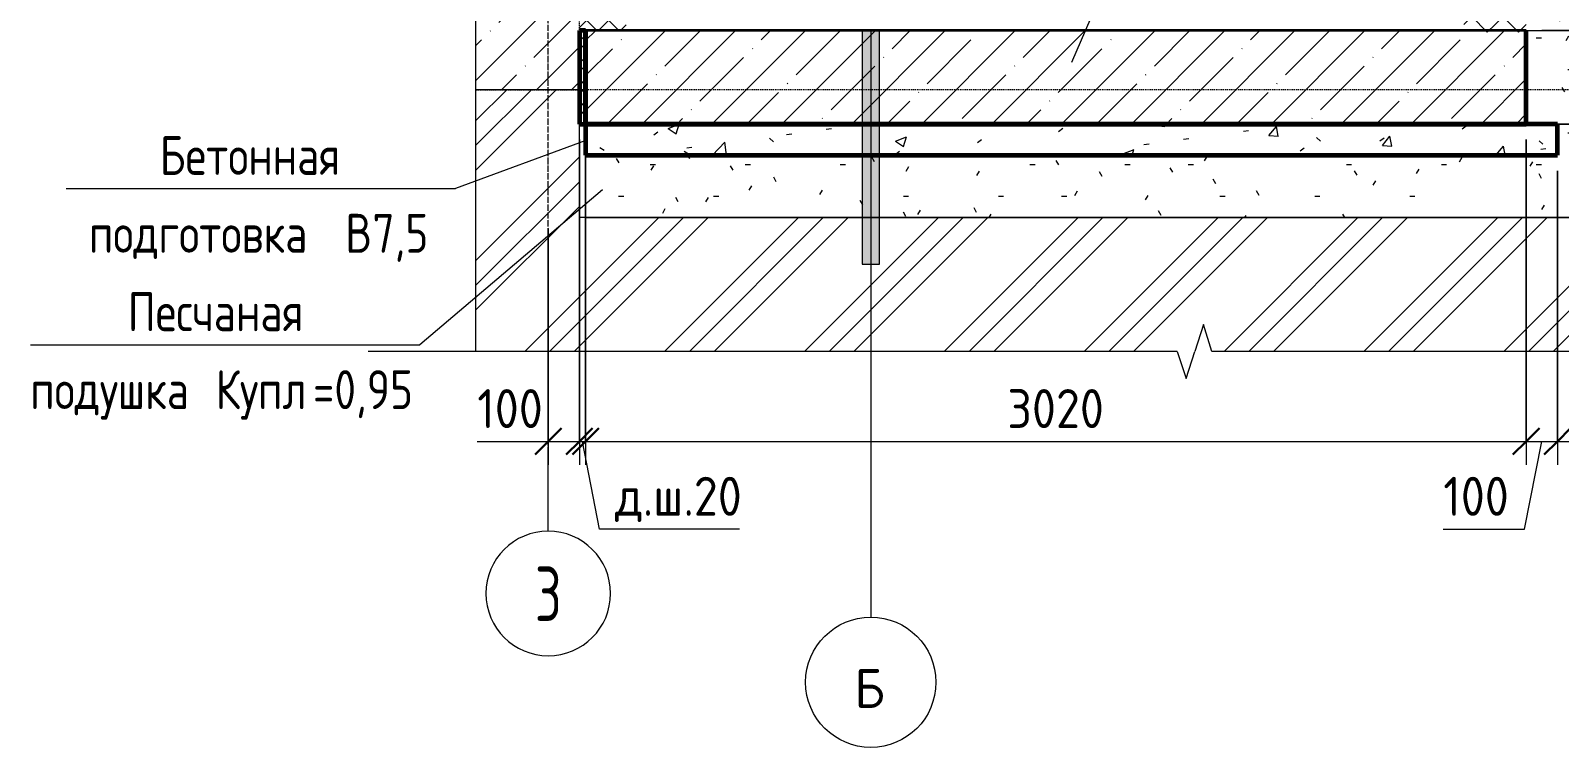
# Model space of a CAD drawing. Header units: millimetres. Extents: x 17301 to 64744, y -5326 to 7712.
# Drawn here: x 43502 to 48411, y -5321 to -3020 of the extents above; entities that cross this region are included whole.
import ezdxf

# ---------------------------------------------------------------- set-up
doc = ezdxf.new("R2010")
doc.units = ezdxf.units.MM
doc.linetypes.add('01 Штриховая _4 мм_', pattern=[6, 3.5, -2.5])
doc.linetypes.add('02 Штрихпунктирная _20 мм_', pattern=[25, 20, -2.5, 0, -2.5])
for name, color, linetype, lineweight in [('AA_Dim', 7, 'Continuous', 9), ('AA_Dim-50', 7, 'Continuous', 9), ('AA_Oformlenie', 7, 'Continuous', 9), ('AA_Vinoska', 7, 'Continuous', 9), ('AA_Visotnaya otmetka', 7, 'Continuous', 9), ('AF_Perekritie', 7, 'Continuous', 60), ('AF_Perekritie_Грунт', 253, 'Continuous', 20), ('AF_Perekritie_Опалубка_Существующая', 253, 'Continuous', 20), ('AF_Stena', 7, 'Continuous', 60), ('AF_Stena_Опалубка', 253, 'Continuous', 20), ('KR_Fundament', 7, 'Continuous', 20), ('Генплан', 7, 'Continuous', 9), ('Оси', 7, 'Continuous', 9)]:
    doc.layers.add(name, color=color, linetype=linetype, lineweight=lineweight)
doc.styles.add('GOST Common', font='GOST_Common.ttf', dxfattribs={"width": 0.85, "height": 125})
doc.styles.add('GOST Common_1', font='GOST_Common.ttf', dxfattribs={"height": 125})
doc.styles.add('ISOCPEUR', font='isocpeur.TTF', dxfattribs={"width": 0.7, "height": 175})
doc.styles.add('ISOCPEUR_2', font='isocpeur.TTF', dxfattribs={"width": 0.9, "height": 125})
doc.dimstyles.new('00_Точн_3_знака__прозр_', dxfattribs={"dimscale": 304.8, "dimtxt": 125.344371, "dimasz": 0.278871, "dimexe": 0.246063, "dimexo": 0.164042, "dimgap": 0.016404, "dimtad": 1, "dimdec": 3, "dimrnd": 0.001, "dimdsep": 46, "dimtxsty": 'ISOCPEUR_2', "dimblk1": 'OBLIQUE', "dimblk2": 'OBLIQUE', "dimsah": 1, "dimcen": 0.09, "dimdle": 0.246063, "dimazin": 0, "dimtfac": 1, "dimtdec": 4, "dimtix": 1, "dimtmove": 0, "dimatfit": 3, "dimfxl": 1, "dimtvp": 1, "dimtolj": 1, "dimtzin": 0, "dimlwd": 18, "dimlwe": 18, "dimarcsym": 2})
doc.dimstyles.new('00_Точн_3_знака__прозр__1', dxfattribs={"dimscale": 304.8, "dimtxt": 125.344371, "dimasz": 0.278871, "dimexe": 0.246063, "dimexo": 0.164042, "dimgap": 0.016404, "dimtad": 1, "dimdec": 3, "dimrnd": 0.001, "dimdsep": 46, "dimtxsty": 'ISOCPEUR_2', "dimblk1": 'OBLIQUE', "dimblk2": 'OBLIQUE', "dimsah": 1, "dimcen": 0.09, "dimdle": 0.246063, "dimazin": 0, "dimtfac": 1, "dimtdec": 4, "dimtix": 1, "dimtmove": 1, "dimatfit": 3, "dimfxl": 1, "dimtvp": 1, "dimtolj": 1, "dimtzin": 0, "dimlwd": 18, "dimlwe": 18, "dimarcsym": 2})
pattern_1 = [(45, (46914.17, -300), (-112.253, 112.253), []), (45, (47026.42, -300), (-112.253, 112.253), [198.438, -39.688, 1.676, -38.011])]
pattern_2 = [(45, (46914.165, -300), (-35.35534, 35.35534), []), (135, (46914.165, -300), (-35.35534, -35.35534), [])]

# ---------------------------------------------------------------- blocks, each defined once
blk = doc.blocks.new('Грунт - Грунт-3679763-КР_РЗ_Опл_3')
at = {"layer": 'Генплан'}
h = blk.add_hatch(dxfattribs=at)
h.set_pattern_fill('FP_10', color=256, style=0, pattern_type=2)
h.set_pattern_definition([(45, (21079.73, -300), (-224.506, 224.506), []), (45, (21159.1, -300), (0, 449.013), []), (45, (21000.36, -300), (0, 449.013), [])])
h.paths.add_polyline_path([(24227.7, -4186.1), (24227.7, -4150), (24156, -4150), (24156, -4186.1)])
h.paths.add_polyline_path([(21461, -4050), (23870.5, -4050), (23870.5, -1606.3), (23831.3, -1606.3), (23831.3, -1550), (23870.5, -1550), (23783.9, -1522.5), (23870.5, -1495), (23870.5, -80), (23620.1, -80), (23070.1, -3620), (19430.1, -3620), (19430.1, -3210), (19097.9, -3210), (19097.9, -4050), (21349.7, -4050), (21349.7, -4010.7), (21406, -4010.7), (21406, -4050), (21433.5, -3963.4)])
for p, q in [((19430.1, -3210), (19097.9, -3210)), ((19430.1, -3620), (19430.1, -3210)), ((23070.1, -3620), (19430.1, -3620))]:
    blk.add_line(p, q, dxfattribs=at)
blk = doc.blocks.new('011_ЛинияОбрыва _ЭлУзла_Линия_ - Тип 1-3750346-КР_РЗ_Опл_3')
at = {"layer": 'AA_Oformlenie'}
for p, q in [((19097.9, -1461.6), (19097.9, 1014.1)), ((19097.9, -4050), (19097.9, -1572.9))]:
    blk.add_line(p, q, dxfattribs=at)
blk = doc.blocks.new('011_ЛинияОбрыва _ЭлУзла_Линия_ - Тип 1-3948009-КР_РЗ_Опл_3')
at = {"layer": 'AA_Oformlenie'}
for p, q in [((21349.7, -4050), (18751.6, -4050)), ((24106, -4050), (21461, -4050))]:
    blk.add_line(p, q, dxfattribs=at)
blk = doc.blocks.new('Последовательность узлов - 3мм масшт50 маскировка-904230-КР_РЗ_Опл_3')
at = {"layer": 'AA_Oformlenie'}
for p, q in [((22270.1, -3000), (22295.1, -2975)), ((22345.1, -3025), (22295.1, -2975)), ((22370.1, -3000), (22395.1, -2975)), ((22445.1, -3025), (22395.1, -2975)), ((22370.1, -3000), (22345.1, -3025)), ((22470.1, -3000), (22445.1, -3025))]:
    blk.add_line(p, q, dxfattribs=at)
blk = doc.blocks.new('Ось сетки - d_4мм-2765513-КР_РЗ_Опл_3')
at = {"layer": 'Оси'}
for start, end in [(0, 180), (0, 180), (180, 360), (180, 360)]:
    blk.add_arc((19330.1, -4826.5), 200, start, end, dxfattribs=at)
blk = doc.blocks.new('010_Текст с выноской - Текст 2 строки-3751057-КР_РЗ_Опл_3')
at = {"layer": 'AA_Vinoska'}
blk.add_line((17856.8, 313.3), (19106.8, 313.3), dxfattribs=at)
blk = doc.blocks.new('DIMBLOCK41-КР_РЗ_Опл_3')
at = {"layer": 'AA_Dim-50', "lineweight": 18}
for p, q in [((45264.5, -3370), (45264.5, -4413.6)), ((45264.5, -4338.6), (45264.5, -3370)), ((45164.5, -3654.8), (45164.5, -4413.6)), ((45164.5, -4338.6), (45164.5, -3654.8)), ((44936.5, -4338.6), (45197, -4338.6)), ((45089.5, -4338.6), (45264.5, -4338.6)), ((45197, -4338.6), (45214.5, -4338.6))]:
    blk.add_line(p, q, dxfattribs=at)
at = {"layer": 'AA_Dim-50', "lineweight": 30}
for p, q in [((45164.5, -4338.6), (45207, -4296.1)), ((45264.5, -4338.6), (45307, -4296.1)), ((45164.5, -4338.6), (45122, -4381.1)), ((45264.5, -4338.6), (45222, -4381.1))]:
    blk.add_line(p, q, dxfattribs=at)
at = {"layer": 'AA_Dim-50', "color": 0, "lineweight": 18, "insert": (44936.5, -4170.7), "char_height": 125, "width": 252.581, "attachment_point": 1, "line_spacing_factor": 1.135194, "style": 'ISOCPEUR_2'}
blk.add_mtext('100', dxfattribs=at)
blk = doc.blocks.new('_Oblique')
at = {"color": 0, "linetype": 'ByBlock', "lineweight": -2}
blk.add_line((-0.5, -0.5), (0.5, 0.5), dxfattribs=at)
blk = doc.blocks.new('DIMBLOCK42-КР_РЗ_Опл_3')
at = {"layer": 'AA_Dim-50', "lineweight": 18}
for p, q in [((45264.5, -3370), (45264.5, -4413.6)), ((45264.5, -4338.6), (45264.5, -3370)), ((45284.5, -3370), (45284.5, -4413.6)), ((45284.5, -4338.6), (45284.5, -3370)), ((45264.5, -4338.6), (45284.5, -4338.6)), ((45328.8, -4620), (45274.5, -4338.6)), ((45778.5, -4620), (45328.8, -4620))]:
    blk.add_line(p, q, dxfattribs=at)
at = {"layer": 'AA_Dim-50', "lineweight": 30}
for p, q in [((45264.5, -4338.6), (45307, -4296.1)), ((45284.5, -4338.6), (45327, -4296.1)), ((45264.5, -4338.6), (45222, -4381.1)), ((45284.5, -4338.6), (45242, -4381.1))]:
    blk.add_line(p, q, dxfattribs=at)
at = {"layer": 'AA_Dim-50', "color": 0, "lineweight": 18, "insert": (45378.8, -4452.2), "char_height": 125, "width": 479.62, "attachment_point": 1, "line_spacing_factor": 1.135194, "style": 'ISOCPEUR_2'}
blk.add_mtext('д.ш.20', dxfattribs=at)
blk = doc.blocks.new('DIMBLOCK43-КР_РЗ_Опл_3')
at = {"layer": 'AA_Dim-50', "lineweight": 18}
for p, q in [((45284.5, -3370), (45284.5, -4413.6)), ((45284.5, -4338.6), (45284.5, -3370)), ((48304.5, -3370), (48304.5, -4413.6)), ((48304.5, -4338.6), (48304.5, -3370)), ((45284.5, -4338.6), (48304.5, -4338.6))]:
    blk.add_line(p, q, dxfattribs=at)
at = {"layer": 'AA_Dim-50', "lineweight": 30}
for p, q in [((45284.5, -4338.6), (45327, -4296.1)), ((48304.5, -4338.6), (48347, -4296.1)), ((45284.5, -4338.6), (45242, -4381.1)), ((48304.5, -4338.6), (48262, -4381.1))]:
    blk.add_line(p, q, dxfattribs=at)
at = {"layer": 'AA_Dim-50', "color": 0, "lineweight": 18, "insert": (46638.4, -4170.7), "char_height": 125, "width": 374.614, "attachment_point": 1, "line_spacing_factor": 1.135194, "style": 'ISOCPEUR_2'}
blk.add_mtext('3020', dxfattribs=at)
blk = doc.blocks.new('DIMBLOCK44-КР_РЗ_Опл_3')
at = {"layer": 'AA_Dim-50', "lineweight": 18}
for p, q in [((48304.5, -3370), (48304.5, -4413.6)), ((48304.5, -4338.6), (48304.5, -3370)), ((48404.5, -3470), (48404.5, -4413.6)), ((48404.5, -4338.6), (48404.5, -3470)), ((48298.8, -4620), (48354.5, -4338.6)), ((48304.5, -4338.6), (48404.5, -4338.6)), ((48038.3, -4620), (48298.8, -4620))]:
    blk.add_line(p, q, dxfattribs=at)
at = {"layer": 'AA_Dim-50', "lineweight": 30}
for p, q in [((48304.5, -4338.6), (48347, -4296.1)), ((48404.5, -4338.6), (48447, -4296.1)), ((48304.5, -4338.6), (48262, -4381.1)), ((48404.5, -4338.6), (48362, -4381.1))]:
    blk.add_line(p, q, dxfattribs=at)
at = {"layer": 'AA_Dim-50', "color": 0, "lineweight": 18, "insert": (48038.3, -4452.2), "char_height": 125, "width": 252.581, "attachment_point": 1, "line_spacing_factor": 1.135194, "style": 'ISOCPEUR_2'}
blk.add_mtext('100', dxfattribs=at)
blk = doc.blocks.new('DIMBLOCK45-КР_РЗ_Опл_3')
at = {"layer": 'AA_Dim-50', "lineweight": 18}
for p, q in [((48404.5, -3470), (48404.5, -4413.6)), ((48404.5, -4338.6), (48404.5, -3470)), ((49429.5, -3654.8), (49429.5, -4413.6)), ((49429.5, -4338.6), (49429.5, -3654.8)), ((48404.5, -4338.6), (49504.5, -4338.6))]:
    blk.add_line(p, q, dxfattribs=at)
at = {"layer": 'AA_Dim-50', "lineweight": 30}
for p, q in [((48404.5, -4338.6), (48447, -4296.1)), ((49429.5, -4338.6), (49472, -4296.1)), ((48404.5, -4338.6), (48362, -4381.1)), ((49429.5, -4338.6), (49387, -4381.1))]:
    blk.add_line(p, q, dxfattribs=at)
at = {"layer": 'AA_Dim-50', "color": 0, "lineweight": 18, "insert": (48772.7, -4170.7), "char_height": 125, "width": 346.234, "attachment_point": 1, "line_spacing_factor": 1.135194, "style": 'ISOCPEUR_2'}
blk.add_mtext('1025', dxfattribs=at)
blk = doc.blocks.new('DIMBLOCK47-КР_РЗ_Опл_3')
at = {"layer": 'AA_Dim-50', "lineweight": 30}
for p, q in [((50050.4, -80), (50007.9, -37.5)), ((50050.4, -80), (50092.9, -122.5)), ((50050.4, -3020), (50007.9, -2977.5)), ((50050.4, -3020), (50092.9, -3062.5))]:
    blk.add_line(p, q, dxfattribs=at)
at = {"layer": 'AA_Dim-50', "lineweight": 18}
for p, q in [((49504.5, -80), (50125.4, -80)), ((50050.4, -80), (49504.5, -80)), ((50050.4, -80), (50050.4, -3020)), ((48354.5, -3020), (50125.4, -3020)), ((50050.4, -3020), (48354.5, -3020))]:
    blk.add_line(p, q, dxfattribs=at)
at = {"layer": 'AA_Dim-50', "color": 0, "lineweight": 18, "insert": (49882.5, -1710.8), "char_height": 125, "width": 385.966, "attachment_point": 1, "rotation": 90, "line_spacing_factor": 1.135194, "style": 'ISOCPEUR_2'}
blk.add_mtext('2940', dxfattribs=at)
blk = doc.blocks.new('DIMBLOCK48-КР_РЗ_Опл_3')
at = {"layer": 'AA_Dim-50', "lineweight": 30}
for p, q in [((50050.4, -3020), (50007.9, -2977.5)), ((50050.4, -3020), (50092.9, -3062.5)), ((50050.4, -3320), (50007.9, -3277.5)), ((50050.4, -3320), (50092.9, -3362.5))]:
    blk.add_line(p, q, dxfattribs=at)
at = {"layer": 'AA_Dim-50', "lineweight": 18}
for p, q in [((48354.5, -3020), (50125.4, -3020)), ((50050.4, -3020), (48354.5, -3020)), ((50050.4, -3020), (50050.4, -3320)), ((48354.5, -3320), (50125.4, -3320)), ((50050.4, -3320), (48354.5, -3320))]:
    blk.add_line(p, q, dxfattribs=at)
at = {"layer": 'AA_Dim-50', "color": 0, "lineweight": 18, "insert": (49882.5, -3287.1), "char_height": 125, "width": 280.961, "attachment_point": 1, "rotation": 90, "line_spacing_factor": 1.135194, "style": 'ISOCPEUR_2'}
blk.add_mtext('300', dxfattribs=at)
blk = doc.blocks.new('DIMBLOCK49-КР_РЗ_Опл_3')
at = {"layer": 'AA_Dim-50', "lineweight": 18}
for p, q in [((50305.4, -3058.3), (50305.4, -3318.7)), ((48354.5, -3320), (50125.4, -3320)), ((50050.4, -3320), (48354.5, -3320)), ((50305.4, -3318.7), (50050.4, -3370)), ((50050.4, -3320), (50050.4, -3420)), ((48454.5, -3420), (50125.4, -3420)), ((50050.4, -3420), (48454.5, -3420))]:
    blk.add_line(p, q, dxfattribs=at)
at = {"layer": 'AA_Dim-50', "lineweight": 30}
for p, q in [((50050.4, -3320), (50007.9, -3277.5)), ((50050.4, -3320), (50092.9, -3362.5)), ((50050.4, -3420), (50007.9, -3377.5)), ((50050.4, -3420), (50092.9, -3462.5))]:
    blk.add_line(p, q, dxfattribs=at)
at = {"layer": 'AA_Dim-50', "color": 0, "lineweight": 18, "insert": (50137.5, -3268.7), "char_height": 125, "width": 252.581, "attachment_point": 1, "rotation": 90, "line_spacing_factor": 1.135194, "style": 'ISOCPEUR_2'}
blk.add_mtext('100', dxfattribs=at)
blk = doc.blocks.new('DIMBLOCK50-КР_РЗ_Опл_3')
at = {"layer": 'AA_Dim-50', "lineweight": 30}
for p, q in [((50050.4, -3420), (50007.9, -3377.5)), ((50050.4, -3420), (50092.9, -3462.5)), ((50050.4, -3620), (50007.9, -3577.5)), ((50050.4, -3620), (50092.9, -3662.5))]:
    blk.add_line(p, q, dxfattribs=at)
at = {"layer": 'AA_Dim-50', "lineweight": 18}
for p, q in [((48454.5, -3420), (50125.4, -3420)), ((50050.4, -3420), (48454.5, -3420)), ((50050.4, -3420), (50050.4, -3695)), ((50050.4, -3582.9), (50050.4, -3520)), ((50050.4, -3867), (50050.4, -3582.9)), ((48954.5, -3620), (50125.4, -3620)), ((50050.4, -3620), (48954.5, -3620))]:
    blk.add_line(p, q, dxfattribs=at)
at = {"layer": 'AA_Dim-50', "color": 0, "lineweight": 18, "insert": (49882.5, -3867), "char_height": 125, "width": 280.961, "attachment_point": 1, "rotation": 90, "line_spacing_factor": 1.135194, "style": 'ISOCPEUR_2'}
blk.add_mtext('200', dxfattribs=at)
blk = doc.blocks.new('010_Флажок только номер _ТиповАннот_ - Узел Б-3986935-КР_РЗ_Опл_3')
at = {"layer": 'AA_Vinoska'}
blk.add_hatch(color=256, dxfattribs=at).paths.add_polyline_path([(20338.1, -3770), (20338.1, -3020), (20393.1, -3020), (20393.1, -3770)])
for p, q in [((20393.1, -3020), (20338.1, -3020)), ((20338.1, -3020), (20338.1, -3770)), ((20365.6, -3020), (20365.6, -4902.6)), ((20393.1, -3770), (20393.1, -3020)), ((20338.1, -3770), (20393.1, -3770))]:
    blk.add_line(p, q, dxfattribs=at)
blk.add_circle((20365.6, -5111.7), 209.1, dxfattribs=at)

msp = doc.modelspace()

# ---------------------------------------------------------------- hatches: boundary and pattern name
at = {"layer": 'AF_Perekritie', "linetype": '01 Штриховая _4 мм_', "lineweight": 9}
h = msp.add_hatch(dxfattribs=at)
h.set_pattern_fill('FP_9', color=256, style=0, pattern_type=2)
h.set_pattern_definition(pattern_1)
h.paths.add_polyline_path([(45264.496, -3210), (45264.496, -2910), (44932.3469, -2910), (44932.3469, -3210)])
at = {"layer": 'AF_Perekritie', "lineweight": 9}
h = msp.add_hatch(dxfattribs=at)
h.set_pattern_fill('FP_9', color=256, style=0, pattern_type=2)
h.set_pattern_definition(pattern_1)
h.paths.add_polyline_path([(48304.496, -3320), (48304.496, -3020), (45284.496, -3020), (45284.496, -3320), (48204.496, -3320)])
h = msp.add_hatch(dxfattribs=at)
h.set_pattern_fill('FP_11', color=256, style=0, pattern_type=2)
h.set_pattern_definition([(50, (46914.17, -300), (364.368, -31.878), [38.1, -419.1]), (355, (46914.17, -300), (-70.486, 382.113), [30.48, -335.28]), (100.451, (46944.53, -302.66), (293.885, 350.233), [32.38, -356.18]), (46.184, (46914.17, -198.4), (542.16, -84.086), [57.15, -628.65]), (96.636, (46959.35, -205.4), (474.805, 494.855), [48.57, -534.27]), (351.184, (46914.17, -198.4), (474.81, 494.85), [45.72, -502.92]), (21, (46964.97, -223.8), (303.228, -204.53), [38.1, -419.1]), (326, (46964.97, -223.8), (123.604, 368.376), [30.48, -335.28]), (71.451, (46990.23, -240.84), (426.834, 163.843), [32.38, -356.18]), (37.5, (46914.17, -300), (6.1766, 169.11), [16.764, -314.452, 16.764, -323.596, -336.55]), (37.5, (46914.17, -300), (6.1766, 169.11), [-671.576, 16.764, -319.786]), (7.5, (46914.17, -300), (133.639, 200.3615), [16.764, -177.292, 16.764, -306.832, -128.27]), (7.5, (46914.17, -300), (133.639, 200.3615), [-517.652, 16.764, -111.506]), (327.5, (46800.88, -300), (271.182, -11.4584), [16.764, -110.236, 16.764, -379.476, -525.78]), (327.5, (46800.88, -300), (271.182, -11.4584), [-523.24, 16.764, -509.016]), (317.5, (46750.08, -300), (296.259, 50.853), [16.764, -148.336, 16.764, -246.38, -373.38]), (317.5, (46750.08, -300), (296.259, 50.853), [-428.244, 16.764, -356.616])])
h.paths.add_polyline_path([(45284.496, -3420), (48404.496, -3420), (48404.496, -3320), (45284.496, -3320)])
at = {"layer": 'AF_Stena', "linetype": '01 Штриховая _4 мм_', "lineweight": 9}
h = msp.add_hatch(dxfattribs=at)
h.set_pattern_fill('FP_12', color=256, style=0, pattern_type=2)
h.set_pattern_definition(pattern_2)
h.paths.add_polyline_path([(45264.496, -3020), (45414.496, -3020), (45414.496, -80), (45264.496, -80), (45264.496, -1502.7996)])
at = {"layer": 'AF_Stena', "lineweight": 9}
h = msp.add_hatch(dxfattribs=at)
h.set_pattern_fill('FP_12', color=256, style=0, pattern_type=2)
h.set_pattern_definition(pattern_2)
h.paths.add_polyline_path([(45284.496, -3320), (45284.496, -3020), (45264.496, -3020), (45264.496, -3320)])
at = {"layer": 'KR_Fundament', "lineweight": 9}
h = msp.add_hatch(dxfattribs=at)
h.set_pattern_fill('FP_13', color=256, style=0, pattern_type=2)
h.set_pattern_definition([(0, (46914.17, -300), (406.4, 101.6), [16.764, -288.036, 16.764, -288.036, -1625.6]), (0, (46914.17, -300), (406.4, 101.6), [-609.6, 16.764, -592.836, 16.764, -288.036, -711.2]), (0, (46914.17, -300), (406.4, 101.6), [-1524, 16.764, -186.436, 16.764, -491.236]), (120, (47066.57, -249.2), (-291.1882, 301.1527), [16.764, -288.036, 16.764, -288.036, -1625.6]), (120, (47066.57, -249.2), (-291.1882, 301.1527), [-609.6, 16.764, -592.836, 16.764, -288.036, -711.2]), (120, (47066.57, -249.2), (-291.1882, 301.1527), [-1524, 16.764, -186.436, 16.764, -491.236]), (240, (47117.37, -46), (-115.2118, -402.7527), [16.764, -288.036, 16.764, -288.036, -1625.6]), (240, (47117.37, -46), (-115.2118, -402.7527), [-609.6, 16.764, -592.836, 16.764, -288.036, -711.2]), (240, (47117.37, -46), (-115.2118, -402.7527), [-1524, 16.764, -186.436, 16.764, -491.236])])
h.paths.add_polyline_path([(45284.496, -3620), (48904.496, -3620), (49454.496, -80), (48304.496, -80), (48304.496, -3320), (48404.496, -3320), (48404.496, -3420), (45284.496, -3420)])

# ---------------------------------------------------------------- linework, layer by layer
at = {"layer": 'AA_Vinoska'}
for p, q in [((46845.9782, -3121.5881), (47029.8237, -2694.2575)), ((45285.1985, -3373.1363), (44866.1091, -3527.315)), ((45338.2408, -3530.7296), (44752.2642, -4029.0607)), ((47267.9841, -3963.3975), (47240.4841, -4050)), ((47295.4841, -4050), (47267.9841, -3963.3975)), ((47184.1754, -4050), (47212.3297, -4136.6501)), ((47212.3297, -4136.6501), (47240.4841, -4050))]:
    msp.add_line(p, q, dxfattribs=at)
at = {"layer": 'AA_Visotnaya otmetka'}
msp.add_line((47990.9606, -3020), (49011.5297, -3020), dxfattribs=at)
at = {"layer": 'AF_Perekritie', "linetype": '01 Штриховая _4 мм_', "lineweight": 20}
msp.add_line((49704.9613, -3210), (45264.496, -3210), dxfattribs=at)
at = {"layer": 'AF_Perekritie_Грунт', "lineweight": 60}
for p, q in [((48404.496, -3320), (45284.496, -3320)), ((45284.496, -3320), (45284.496, -3420)), ((48404.496, -3420), (48404.496, -3320)), ((45284.496, -3420), (48404.496, -3420))]:
    msp.add_line(p, q, dxfattribs=at)
at = {"layer": 'AF_Perekritie_Опалубка_Существующая', "linetype": '01 Штриховая _4 мм_'}
for p, q in [((45264.496, -3210), (45264.496, -2910)), ((44932.3469, -3210), (45264.496, -3210))]:
    msp.add_line(p, q, dxfattribs=at)
at = {"layer": 'AF_Stena_Опалубка', "lineweight": 60}
for p, q in [((45264.496, -3020), (45264.496, -3320)), ((45284.496, -3020), (45264.496, -3020)), ((45284.496, -3320), (45284.496, -3020)), ((45264.496, -3320), (45284.496, -3320))]:
    msp.add_line(p, q, dxfattribs=at)
at = {"layer": 'AF_Stena_Опалубка', "lineweight": 35}
for p, q in [((48304.496, -3020), (45284.496, -3020)), ((45284.496, -3020), (45284.496, -3320)), ((48304.496, -3320), (48304.496, -3020)), ((45284.496, -3320), (48304.496, -3320))]:
    msp.add_line(p, q, dxfattribs=at)
at = {"layer": 'KR_Fundament', "lineweight": 60}
for p, q in [((45284.496, -3020), (45284.496, -3320)), ((48304.496, -3320), (48304.496, -3020)), ((45284.496, -3320), (48304.496, -3320))]:
    msp.add_line(p, q, dxfattribs=at)
at = {"layer": 'KR_Fundament'}
for p, q in [((48304.496, -3020), (48304.496, -3320)), ((48304.496, -3320), (48404.496, -3320)), ((48404.496, -3320), (48404.496, -3420)), ((48404.496, -3420), (45284.496, -3420)), ((45284.496, -3420), (45284.496, -3620)), ((45284.496, -3620), (48904.496, -3620))]:
    msp.add_line(p, q, dxfattribs=at)
at = {"layer": 'Оси', "linetype": '02 Штрихпунктирная _20 мм_'}
msp.add_line((45164.496, -4376.5173), (45164.496, 1155.9738), dxfattribs=at)
at = {"layer": 'Оси'}
msp.add_line((45164.496, -4626.5173), (45164.496, -4376.5173), dxfattribs=at)

# ---------------------------------------------------------------- block references
at = {"layer": 'AA_Oformlenie'}
for name in ['011_ЛинияОбрыва _ЭлУзла_Линия_ - Тип 1-3750346-КР_РЗ_Опл_3', 'Последовательность узлов - 3мм масшт50 маскировка-904230-КР_РЗ_Опл_3', '011_ЛинияОбрыва _ЭлУзла_Линия_ - Тип 1-3948009-КР_РЗ_Опл_3']:
    msp.add_blockref(name, (25834.4344, 0), dxfattribs=at)
at = {"layer": 'AA_Vinoska'}
for name, p in [('010_Флажок только номер _ТиповАннот_ - Узел Б-3986935-КР_РЗ_Опл_3', (25834.4344, 0)), ('010_Текст с выноской - Текст 2 строки-3751057-КР_РЗ_Опл_3', (25759.3105, -3840.5844)), ('010_Текст с выноской - Текст 2 строки-3751057-КР_РЗ_Опл_3', (25645.4656, -4342.3301))]:
    msp.add_blockref(name, p, dxfattribs=at)
at = {"layer": 'Генплан'}
msp.add_blockref('Грунт - Грунт-3679763-КР_РЗ_Опл_3', (25834.4344, 0), dxfattribs=at)
at = {"layer": 'Оси'}
msp.add_blockref('Ось сетки - d_4мм-2765513-КР_РЗ_Опл_3', (25834.4344, 0), dxfattribs=at)

# ---------------------------------------------------------------- texts
at = {"layer": 'AA_Vinoska', "char_height": 125, "attachment_point": 1}
for s, insert, width, style in [('Бетонная', (43916.8482, -3358.1998), 780.242359, 'GOST Common'), ('\\fGOST Common|b0|i0|c204|p34|;\\W.85; ', (44476.3962, -3608.1998), 44.293234, 'GOST Common'), ('\\fGOST Common|b0|i0|c204|p34|;\\W.85;В', (44512.9417, -3608.1998), 105.622328, 'GOST Common'), ('7,5', (44600.0889, -3608.1998), 228.280516, 'GOST Common'), ('подготовка', (43689.2607, -3608.1998), 954.008125, 'GOST Common'), ('Песчаная', (43814.2658, -3859.9455), 752.984984, 'GOST Common'), ('\\fGOST Common|b0|i0|c204|p34|;\\W.85; ', (44060.2567, -4109.9455), 44.293234, 'GOST Common'), ('Купл', (44096.8023, -4109.9455), 378.196078, 'GOST Common'), ('=0,95', (44408.8453, -4109.9455), 412.267797, 'GOST Common'), ('подушка', (43500.8283, -4109.9455), 678.027203, 'GOST Common'), ('\\fGOST Common|b0|i0|c204|p34|;Б', (46147.4908, -5068.7806), 120.253125, 'GOST Common_1')]:
    msp.add_mtext(s, dxfattribs=dict(at, insert=insert, width=width, style=style))
at = {"layer": 'Оси', "insert": (45121.5557, -4740.287), "char_height": 175, "width": 103.818531, "attachment_point": 1, "style": 'ISOCPEUR'}
msp.add_mtext('\\fISOCPEUR|b0|i0|c204|p34|;\\W.7;3', dxfattribs=at)

# ---------------------------------------------------------------- dimensions: what is measured, and where the dimension line sits
at = {"layer": 'AA_Dim', "lineweight": 18}
for base, p1, p2, override, picture, middle in [((50050.3808, -3020), (49454.496, -80), (48304.496, -3020), {"dimpost": '<>', "dimfxl": 3156.913049}, 'DIMBLOCK47-КР_РЗ_Опл_3', (49982.8808, -1550)), ((50050.3808, -3320), (48304.496, -3020), (48304.496, -3320), {"dimpost": '<>', "dimfxl": 300}, 'DIMBLOCK48-КР_РЗ_Опл_3', (49982.8808, -3170))]:
    dim = msp.add_linear_dim(base=base, p1=p1, p2=p2, angle=90, dimstyle='00_Точн_3_знака__прозр_', override=override, dxfattribs=at)
    dim.commit()
    dim.dimension.update_dxf_attribs({"geometry": picture, "text_midpoint": middle})
for base, p1, p2, override, picture, middle in [((50050.3808, -3420), (48304.496, -3320), (48404.496, -3420), {"dimpost": '<>', "dimfxl": 141.421356}, 'DIMBLOCK49-КР_РЗ_Опл_3', (50220.8743, -3142.4543)), ((50050.3808, -3620), (48404.496, -3420), (48904.496, -3620), {"dimpost": '<>', "dimfxl": 538.516481}, 'DIMBLOCK50-КР_РЗ_Опл_3', (49965.8743, -3726.5241))]:
    dim = msp.add_linear_dim(base=base, p1=p1, p2=p2, angle=90, dimstyle='00_Точн_3_знака__прозр__1', override=override, dxfattribs=at)
    dim.commit()
    dim.dimension.update_dxf_attribs({"geometry": picture, "text_midpoint": middle, "dimtype": 160, "text_rotation": 90})
for base, p1, p2, override, picture, middle in [((45264.496, -4338.5707), (45164.496, -3604.8), (45264.496, -3320), {"dimpost": '<>', "dimfxl": 301.846053}, 'DIMBLOCK41-КР_РЗ_Опл_3', (45062.8139, -4254.0642)), ((45284.496, -4338.5707), (45264.496, -3320), (45284.496, -3320), {"dimpost": 'д.ш.<>', "dimfxl": 20}, 'DIMBLOCK42-КР_РЗ_Опл_3', (45618.6369, -4535.4929)), ((48404.496, -4338.5707), (48304.496, -3320), (48404.496, -3420), {"dimpost": '<>', "dimfxl": 141.421356}, 'DIMBLOCK44-КР_РЗ_Опл_3', (48164.5725, -4535.4929))]:
    dim = msp.add_linear_dim(base=base, p1=p1, p2=p2, dimstyle='00_Точн_3_знака__прозр__1', override=override, dxfattribs=at)
    dim.commit()
    dim.dimension.update_dxf_attribs({"geometry": picture, "text_midpoint": middle, "dimtype": 160})
for base, p1, p2, override, picture, middle in [((48304.496, -4338.5707), (45284.496, -3320), (48304.496, -3320), {"dimpost": '<>', "dimfxl": 3020}, 'DIMBLOCK43-КР_РЗ_Опл_3', (46794.496, -4271.0707)), ((49429.496, -4338.5707), (48404.496, -3420), (49429.496, -3604.8), {"dimpost": '<>', "dimfxl": 1041.525823}, 'DIMBLOCK45-КР_РЗ_Опл_3', (48916.996, -4271.0707))]:
    dim = msp.add_linear_dim(base=base, p1=p1, p2=p2, dimstyle='00_Точн_3_знака__прозр_', override=override, dxfattribs=at)
    dim.commit()
    dim.dimension.update_dxf_attribs({"geometry": picture, "text_midpoint": middle})

doc.saveas('drawing.dxf')
